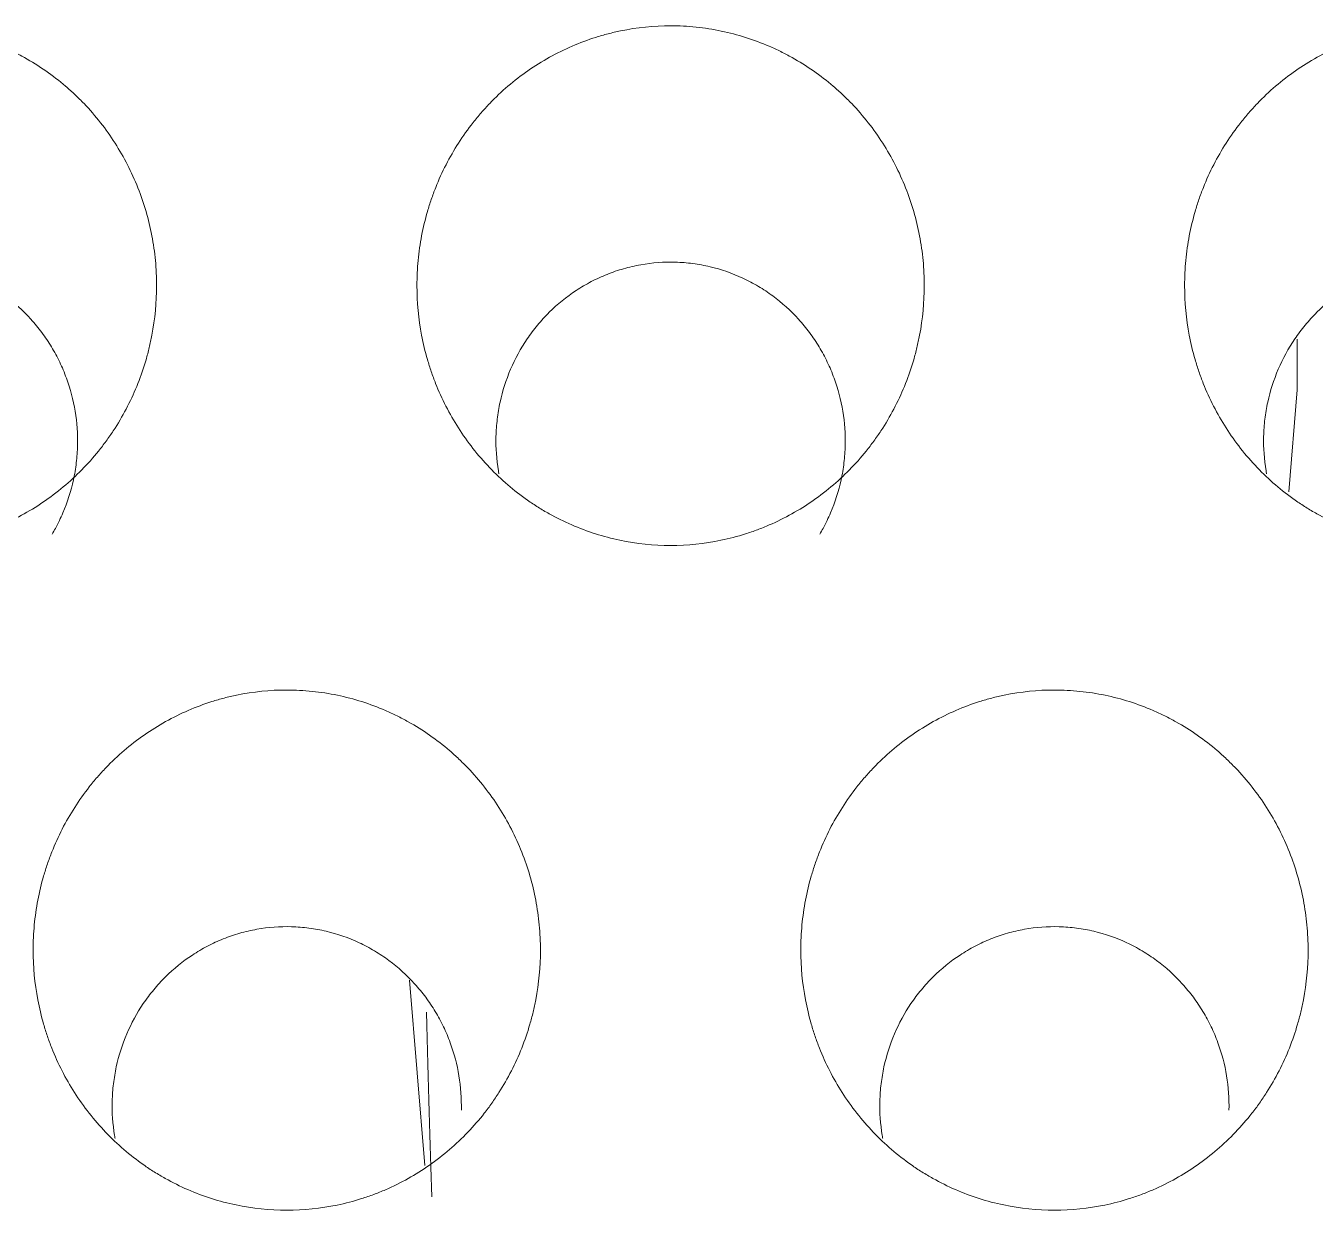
# Model space of a CAD drawing. Header units: millimetres. Extents: x 70151 to 230897, y 35202 to 113211.
# Drawn here: x 178589.65 to 178594.67, y 69187.48 to 69192.09 of the extents above; entities that cross this region are included whole.
import ezdxf

# ---------------------------------------------------------------- set-up
doc = ezdxf.new("R2010")
doc.units = ezdxf.units.MM
doc.header["$LTSCALE"] = 50
doc.layers.add('2-con', color=2, linetype='Continuous')
doc.layers.add('mark-B', color=2, linetype='Continuous', lineweight=20)

# ---------------------------------------------------------------- blocks, each defined once
blk = doc.blocks.new('무풍1WAY 대형')
at = {"layer": 'mark-B'}
for p, q in [((63.7076, -428.207), (63.7669, -428.9289)), ((60.3446, -430.83), (60.312, -431.2268)), ((60.312, -431.2268), (60.312, -431.4234))]:
    blk.add_line(p, q, dxfattribs=at)
blk.add_ellipse((63.6265, -434.3456), major_axis=(0, -6.9709), ratio=0.017455, start_param=2.489606, end_param=2.686301, dxfattribs=at)
for points, knots in [([(61.2572, -428.0332), (61.1907, -428.0332), (61.1254, -428.04), (61.0291, -428.06), (60.9973, -428.0683), (60.95, -428.0833), (60.9343, -428.0888), (60.9033, -428.1003), (60.888, -428.1065), (60.8127, -428.1392), (60.7556, -428.1711), (60.6748, -428.2275), (60.6485, -428.2479), (60.5987, -428.2907), (60.5513, -428.3357), (60.5086, -428.3849), (60.4783, -428.4234), (60.4686, -428.4365), (60.4496, -428.4633), (60.4404, -428.477), (60.3961, -428.5462), (60.3666, -428.6042), (60.3307, -428.6947), (60.3201, -428.7255), (60.3065, -428.7726), (60.3023, -428.7885), (60.2946, -428.8204), (60.2912, -428.8363), (60.276, -428.9163), (60.27, -428.9808), (60.27, -429.062), (60.2703, -429.0783), (60.2719, -429.1109), (60.273, -429.1273), (60.2777, -429.1762), (60.2823, -429.2084), (60.3005, -429.304), (60.3185, -429.3662), (60.3546, -429.4573), (60.3682, -429.4873), (60.3979, -429.5455), (60.4141, -429.5737), (60.4666, -429.6558), (60.5067, -429.707), (60.5637, -429.7666), (60.5754, -429.7782), (60.5992, -429.8008), (60.6357, -429.8337), (60.7001, -429.8837), (60.7555, -429.9184), (60.7984, -429.9425), (60.813, -429.9502), (60.8427, -429.9648), (60.8577, -429.9718), (60.9334, -430.0046), (60.9958, -430.0244), (61.0921, -430.0445), (61.1247, -430.0496), (61.1908, -430.0565), (61.2238, -430.0582), (61.3223, -430.0583), (61.3875, -430.0516), (61.4685, -430.0349), (61.4847, -430.0311), (61.5168, -430.0227), (61.5643, -430.009), (61.641, -429.9804), (61.6998, -429.9514), (61.7573, -429.9194), (61.7855, -429.9017), (61.8664, -429.8453), (61.9159, -429.8028), (61.9725, -429.7438), (61.9835, -429.7317), (62.0051, -429.7069), (62.0156, -429.6942), (62.0461, -429.6554), (62.065, -429.6287), (62.1176, -429.5465), (62.1473, -429.4886), (62.1775, -429.4125), (62.1832, -429.397), (62.1938, -429.366), (62.2086, -429.3194), (62.2275, -429.2405), (62.2366, -429.1763), (62.2412, -429.1277), (62.2424, -429.1115), (62.244, -429.0788), (62.2443, -429.0624), (62.2444, -428.9806), (62.2382, -428.9161), (62.2201, -428.8206), (62.2126, -428.789), (62.1989, -428.7419), (62.194, -428.7262), (62.1834, -428.6952), (62.1777, -428.6798), (62.1477, -428.604), (62.1182, -428.5463), (62.0657, -428.4639), (62.0468, -428.4372), (62.0061, -428.3853), (61.9846, -428.3605), (61.917, -428.2898), (61.8676, -428.2473), (61.8004, -428.2002), (61.7867, -428.1911), (61.7586, -428.1735), (61.7444, -428.165), (61.7013, -428.1409), (61.672, -428.1264), (61.582, -428.0873), (61.5195, -428.0672), (61.3894, -428.04), (61.3236, -428.0332), (61.2572, -428.0332)], [0, 0, 0, 0, 0.03125, 0.03125, 0.046875, 0.046875, 0.054688, 0.054688, 0.0625, 0.0625, 0.09375, 0.09375, 0.109375, 0.109375, 0.125, 0.140625, 0.140625, 0.148437, 0.148437, 0.15625, 0.15625, 0.1875, 0.1875, 0.203125, 0.203125, 0.210937, 0.210937, 0.21875, 0.21875, 0.25, 0.25, 0.257812, 0.257812, 0.265625, 0.265625, 0.28125, 0.28125, 0.3125, 0.3125, 0.328125, 0.328125, 0.34375, 0.34375, 0.375, 0.375, 0.382812, 0.382812, 0.390625, 0.40625, 0.421875, 0.421875, 0.429687, 0.429687, 0.4375, 0.4375, 0.46875, 0.46875, 0.484375, 0.484375, 0.5, 0.5, 0.53125, 0.53125, 0.539063, 0.539063, 0.546875, 0.5625, 0.578125, 0.578125, 0.59375, 0.59375, 0.625, 0.625, 0.632813, 0.632813, 0.640625, 0.640625, 0.65625, 0.65625, 0.6875, 0.6875, 0.695313, 0.695313, 0.703125, 0.71875, 0.734375, 0.734375, 0.742188, 0.742188, 0.75, 0.75, 0.78125, 0.78125, 0.796875, 0.796875, 0.804688, 0.804688, 0.8125, 0.8125, 0.84375, 0.84375, 0.859375, 0.859375, 0.875, 0.875, 0.90625, 0.90625, 0.914063, 0.914063, 0.921875, 0.921875, 0.9375, 0.9375, 0.96875, 0.96875, 1, 1, 1, 1]), ([(64.2447, -428.0332), (64.1782, -428.0332), (64.1129, -428.04), (64.0166, -428.06), (63.9848, -428.0683), (63.9376, -428.0833), (63.9218, -428.0888), (63.8909, -428.1003), (63.8756, -428.1065), (63.8002, -428.1392), (63.7431, -428.1711), (63.6623, -428.2275), (63.6361, -428.2479), (63.5862, -428.2907), (63.5388, -428.3357), (63.4961, -428.3849), (63.4659, -428.4234), (63.4561, -428.4365), (63.4371, -428.4633), (63.4279, -428.477), (63.3837, -428.5462), (63.3541, -428.6042), (63.3183, -428.6947), (63.3077, -428.7255), (63.294, -428.7726), (63.2898, -428.7885), (63.2822, -428.8204), (63.2788, -428.8363), (63.2636, -428.9163), (63.2575, -428.9808), (63.2575, -429.062), (63.2579, -429.0783), (63.2594, -429.1109), (63.2606, -429.1273), (63.2652, -429.1762), (63.2698, -429.2084), (63.288, -429.304), (63.306, -429.3662), (63.3421, -429.4573), (63.3557, -429.4873), (63.3855, -429.5455), (63.4017, -429.5737), (63.4541, -429.6558), (63.4943, -429.707), (63.5512, -429.7666), (63.5629, -429.7782), (63.5868, -429.8008), (63.6232, -429.8337), (63.6877, -429.8837), (63.743, -429.9184), (63.786, -429.9425), (63.8006, -429.9502), (63.8302, -429.9648), (63.8453, -429.9718), (63.9209, -430.0046), (63.9833, -430.0244), (64.0797, -430.0445), (64.1122, -430.0496), (64.1784, -430.0565), (64.2113, -430.0582), (64.3098, -430.0583), (64.3751, -430.0516), (64.4561, -430.0349), (64.4723, -430.0311), (64.5043, -430.0227), (64.5518, -430.009), (64.6286, -429.9804), (64.6874, -429.9514), (64.7448, -429.9194), (64.773, -429.9017), (64.8539, -429.8453), (64.9035, -429.8028), (64.96, -429.7438), (64.9711, -429.7317), (64.9926, -429.7069), (65.0031, -429.6942), (65.0336, -429.6554), (65.0525, -429.6287), (65.1052, -429.5465), (65.1348, -429.4886), (65.1651, -429.4125), (65.1708, -429.397), (65.1814, -429.366), (65.1961, -429.3194), (65.215, -429.2405), (65.2242, -429.1763), (65.2288, -429.1277), (65.2299, -429.1115), (65.2315, -429.0788), (65.2319, -429.0624), (65.2319, -428.9806), (65.2258, -428.9161), (65.2077, -428.8206), (65.2001, -428.789), (65.1865, -428.7419), (65.1815, -428.7262), (65.1709, -428.6952), (65.1653, -428.6798), (65.1352, -428.604), (65.1057, -428.5463), (65.0532, -428.4639), (65.0343, -428.4372), (64.9936, -428.3853), (64.9722, -428.3605), (64.9045, -428.2898), (64.8552, -428.2473), (64.7879, -428.2002), (64.7742, -428.1911), (64.7462, -428.1735), (64.732, -428.165), (64.6889, -428.1409), (64.6595, -428.1264), (64.5696, -428.0873), (64.5071, -428.0672), (64.377, -428.04), (64.3112, -428.0332), (64.2447, -428.0332)], [0, 0, 0, 0, 0.03125, 0.03125, 0.046875, 0.046875, 0.054687, 0.054687, 0.0625, 0.0625, 0.09375, 0.09375, 0.109375, 0.109375, 0.125, 0.140625, 0.140625, 0.148437, 0.148437, 0.15625, 0.15625, 0.1875, 0.1875, 0.203125, 0.203125, 0.210937, 0.210937, 0.21875, 0.21875, 0.25, 0.25, 0.257812, 0.257812, 0.265625, 0.265625, 0.28125, 0.28125, 0.3125, 0.3125, 0.328125, 0.328125, 0.34375, 0.34375, 0.375, 0.375, 0.382812, 0.382812, 0.390625, 0.40625, 0.421875, 0.421875, 0.429687, 0.429687, 0.4375, 0.4375, 0.46875, 0.46875, 0.484375, 0.484375, 0.5, 0.5, 0.53125, 0.53125, 0.539062, 0.539062, 0.546875, 0.5625, 0.578125, 0.578125, 0.59375, 0.59375, 0.625, 0.625, 0.632812, 0.632812, 0.640625, 0.640625, 0.65625, 0.65625, 0.6875, 0.6875, 0.695312, 0.695312, 0.703125, 0.71875, 0.734375, 0.734375, 0.742187, 0.742187, 0.75, 0.75, 0.78125, 0.78125, 0.796875, 0.796875, 0.804687, 0.804687, 0.8125, 0.8125, 0.84375, 0.84375, 0.859375, 0.859375, 0.875, 0.875, 0.90625, 0.90625, 0.914062, 0.914062, 0.921875, 0.921875, 0.9375, 0.9375, 0.96875, 0.96875, 1, 1, 1, 1]), ([(60.5778, -428.423), (60.5767, -428.4682), (60.5831, -428.557), (60.6056, -428.6431), (60.6249, -428.696), (60.6291, -428.7066), (60.6379, -428.7273), (60.6517, -428.7581), (60.6783, -428.8073), (60.7032, -428.8445), (60.7232, -428.8715), (60.7302, -428.8804), (60.7445, -428.8978), (60.7519, -428.9064), (60.79, -428.9484), (60.8233, -428.9786), (60.8775, -429.0186), (60.8962, -429.0311), (60.9351, -429.0544), (60.9554, -429.0651), (61.017, -429.0938), (61.0595, -429.1086), (61.1145, -429.1217), (61.1256, -429.1241), (61.148, -429.1282), (61.1593, -429.13), (61.1933, -429.1344), (61.2159, -429.1362), (61.2836, -429.1381), (61.3287, -429.1348), (61.3849, -429.1248), (61.3961, -429.1225), (61.4182, -429.1174), (61.4512, -429.1088), (61.5045, -429.0906), (61.5456, -429.0717), (61.5757, -429.0559), (61.5857, -429.0504), (61.6053, -429.0388), (61.615, -429.0328), (61.6622, -429.0017), (61.697, -428.9734), (61.7371, -428.9337), (61.745, -428.9256), (61.7603, -428.9088), (61.7677, -428.9002), (61.7894, -428.8741), (61.8029, -428.8562), (61.8405, -428.8005), (61.862, -428.7611), (61.8975, -428.6778), (61.911, -428.6351), (61.9252, -428.5697), (61.9289, -428.5477), (61.9343, -428.5031), (61.9359, -428.4805), (61.9376, -428.4131), (61.9346, -428.3686), (61.9266, -428.3203), (61.9259, -428.3161), (61.9251, -428.3118)], [0, 0, 0, 0, 0.058493, 0.116986, 0.116986, 0.13161, 0.13161, 0.146233, 0.17548, 0.204726, 0.204726, 0.21935, 0.21935, 0.233973, 0.233973, 0.292466, 0.292466, 0.321713, 0.321713, 0.350959, 0.350959, 0.409453, 0.409453, 0.424076, 0.424076, 0.438699, 0.438699, 0.467946, 0.467946, 0.526439, 0.526439, 0.541062, 0.541062, 0.555686, 0.584932, 0.614179, 0.614179, 0.628802, 0.628802, 0.643426, 0.643426, 0.701919, 0.701919, 0.716542, 0.716542, 0.731165, 0.731165, 0.760412, 0.760412, 0.818905, 0.818905, 0.877399, 0.877399, 0.906645, 0.906645, 0.935892, 0.935892, 0.994385, 0.994385, 1, 1, 1, 1]), ([(63.5653, -428.423), (63.5643, -428.4682), (63.5706, -428.557), (63.5931, -428.6431), (63.6125, -428.696), (63.6166, -428.7066), (63.6254, -428.7273), (63.6393, -428.7581), (63.6658, -428.8073), (63.6907, -428.8445), (63.7108, -428.8715), (63.7177, -428.8804), (63.732, -428.8978), (63.7395, -428.9064), (63.7776, -428.9484), (63.8109, -428.9786), (63.865, -429.0186), (63.8838, -429.0311), (63.9227, -429.0544), (63.9429, -429.0651), (64.0045, -429.0938), (64.047, -429.1086), (64.1021, -429.1217), (64.1132, -429.1241), (64.1355, -429.1282), (64.1469, -429.13), (64.1808, -429.1344), (64.2034, -429.1362), (64.2711, -429.1381), (64.3162, -429.1348), (64.3724, -429.1248), (64.3836, -429.1225), (64.4058, -429.1174), (64.4387, -429.1088), (64.492, -429.0906), (64.5331, -429.0717), (64.5633, -429.0559), (64.5733, -429.0504), (64.5929, -429.0388), (64.6025, -429.0328), (64.6497, -429.0017), (64.6846, -428.9734), (64.7247, -428.9337), (64.7325, -428.9256), (64.7478, -428.9088), (64.7553, -428.9002), (64.7769, -428.8741), (64.7904, -428.8562), (64.8281, -428.8005), (64.8495, -428.7611), (64.8851, -428.6778), (64.8986, -428.6351), (64.9128, -428.5697), (64.9165, -428.5477), (64.9219, -428.5031), (64.9235, -428.4805), (64.9252, -428.4131), (64.9221, -428.3686), (64.9142, -428.3203), (64.9135, -428.3161), (64.9127, -428.3118)], [0, 0, 0, 0, 0.058493, 0.116986, 0.116986, 0.13161, 0.13161, 0.146233, 0.17548, 0.204726, 0.204726, 0.21935, 0.21935, 0.233973, 0.233973, 0.292466, 0.292466, 0.321713, 0.321713, 0.350959, 0.350959, 0.409453, 0.409453, 0.424076, 0.424076, 0.438699, 0.438699, 0.467946, 0.467946, 0.526439, 0.526439, 0.541062, 0.541062, 0.555686, 0.584932, 0.614179, 0.614179, 0.628802, 0.628802, 0.643426, 0.643426, 0.701919, 0.701919, 0.716542, 0.716542, 0.731165, 0.731165, 0.760412, 0.760412, 0.818905, 0.818905, 0.877399, 0.877399, 0.906645, 0.906645, 0.935892, 0.935892, 0.994385, 0.994385, 1, 1, 1, 1]), ([(59.7634, -430.621), (59.6969, -430.621), (59.6316, -430.6278), (59.5354, -430.6478), (59.5036, -430.6561), (59.4563, -430.671), (59.4406, -430.6764), (59.4097, -430.688), (59.3944, -430.6942), (59.319, -430.7268), (59.262, -430.7587), (59.1812, -430.815), (59.1549, -430.8354), (59.1051, -430.8781), (59.0576, -430.923), (59.0149, -430.9722), (58.9847, -431.0107), (58.9749, -431.0238), (58.9559, -431.0505), (58.9467, -431.0641), (58.9024, -431.1333), (58.8729, -431.1912), (58.837, -431.2817), (58.8264, -431.3125), (58.8128, -431.3595), (58.8085, -431.3754), (58.8009, -431.4073), (58.7975, -431.4232), (58.7823, -431.5031), (58.7762, -431.5675), (58.7762, -431.6487), (58.7766, -431.6649), (58.7781, -431.6975), (58.7793, -431.7139), (58.7839, -431.7628), (58.7885, -431.795), (58.8068, -431.8905), (58.8248, -431.9527), (58.8609, -432.0436), (58.8745, -432.0737), (58.9043, -432.1318), (58.9205, -432.16), (58.9729, -432.2419), (59.0131, -432.2932), (59.07, -432.3527), (59.0817, -432.3643), (59.1056, -432.3868), (59.1421, -432.4197), (59.2065, -432.4696), (59.2618, -432.5043), (59.3048, -432.5283), (59.3194, -432.536), (59.349, -432.5506), (59.3641, -432.5576), (59.4397, -432.5903), (59.5021, -432.6101), (59.5984, -432.6302), (59.631, -432.6353), (59.6971, -432.6421), (59.73, -432.6438), (59.8285, -432.6439), (59.8937, -432.6373), (59.9747, -432.6206), (59.9909, -432.6168), (60.0229, -432.6084), (60.0704, -432.5947), (60.1471, -432.5661), (60.2059, -432.5372), (60.2634, -432.5052), (60.2916, -432.4876), (60.3725, -432.4312), (60.422, -432.3888), (60.4786, -432.3299), (60.4896, -432.3178), (60.5112, -432.293), (60.5217, -432.2803), (60.5522, -432.2416), (60.5711, -432.2149), (60.6238, -432.1328), (60.6534, -432.075), (60.6837, -431.9989), (60.6894, -431.9835), (60.7, -431.9525), (60.7148, -431.9059), (60.7337, -431.8271), (60.7428, -431.7629), (60.7474, -431.7144), (60.7486, -431.6982), (60.7501, -431.6655), (60.7505, -431.6491), (60.7505, -431.5674), (60.7444, -431.5029), (60.7263, -431.4075), (60.7187, -431.3759), (60.7051, -431.3288), (60.7002, -431.3132), (60.6895, -431.2821), (60.6839, -431.2668), (60.6538, -431.1911), (60.6243, -431.1334), (60.5718, -431.0511), (60.5529, -431.0245), (60.5122, -430.9726), (60.4907, -430.9479), (60.4231, -430.8772), (60.3737, -430.8347), (60.3065, -430.7877), (60.2928, -430.7786), (60.2647, -430.761), (60.2505, -430.7526), (60.2074, -430.7285), (60.1781, -430.714), (60.0881, -430.675), (60.0256, -430.655), (59.8956, -430.6278), (59.8298, -430.621), (59.7634, -430.621)], [0, 0, 0, 0, 0.03125, 0.03125, 0.046875, 0.046875, 0.054687, 0.054687, 0.0625, 0.0625, 0.09375, 0.09375, 0.109375, 0.109375, 0.125, 0.140625, 0.140625, 0.148437, 0.148437, 0.15625, 0.15625, 0.1875, 0.1875, 0.203125, 0.203125, 0.210937, 0.210937, 0.21875, 0.21875, 0.25, 0.25, 0.257812, 0.257812, 0.265625, 0.265625, 0.28125, 0.28125, 0.3125, 0.3125, 0.328125, 0.328125, 0.34375, 0.34375, 0.375, 0.375, 0.382812, 0.382812, 0.390625, 0.40625, 0.421875, 0.421875, 0.429687, 0.429687, 0.4375, 0.4375, 0.46875, 0.46875, 0.484375, 0.484375, 0.5, 0.5, 0.53125, 0.53125, 0.539062, 0.539062, 0.546875, 0.5625, 0.578125, 0.578125, 0.59375, 0.59375, 0.625, 0.625, 0.632812, 0.632812, 0.640625, 0.640625, 0.65625, 0.65625, 0.6875, 0.6875, 0.695312, 0.695312, 0.703125, 0.71875, 0.734375, 0.734375, 0.742187, 0.742187, 0.75, 0.75, 0.78125, 0.78125, 0.796875, 0.796875, 0.804687, 0.804687, 0.8125, 0.8125, 0.84375, 0.84375, 0.859375, 0.859375, 0.875, 0.875, 0.90625, 0.90625, 0.914062, 0.914062, 0.921875, 0.921875, 0.9375, 0.9375, 0.96875, 0.96875, 1, 1, 1, 1]), ([(62.7509, -430.621), (62.6845, -430.621), (62.6192, -430.6278), (62.5229, -430.6478), (62.4911, -430.6561), (62.4439, -430.671), (62.4282, -430.6764), (62.3972, -430.688), (62.3819, -430.6942), (62.3066, -430.7268), (62.2495, -430.7587), (62.1687, -430.815), (62.1425, -430.8354), (62.0926, -430.8781), (62.0452, -430.923), (62.0025, -430.9722), (61.9722, -431.0107), (61.9625, -431.0238), (61.9435, -431.0505), (61.9343, -431.0641), (61.89, -431.1333), (61.8605, -431.1912), (61.8245, -431.2817), (61.814, -431.3125), (61.8003, -431.3595), (61.7961, -431.3754), (61.7885, -431.4073), (61.785, -431.4232), (61.7698, -431.5031), (61.7638, -431.5675), (61.7638, -431.6487), (61.7642, -431.6649), (61.7657, -431.6975), (61.7668, -431.7139), (61.7715, -431.7628), (61.7761, -431.795), (61.7943, -431.8905), (61.8123, -431.9527), (61.8484, -432.0436), (61.862, -432.0737), (61.8918, -432.1318), (61.908, -432.16), (61.9605, -432.2419), (62.0006, -432.2932), (62.0576, -432.3527), (62.0693, -432.3643), (62.0931, -432.3868), (62.1296, -432.4197), (62.194, -432.4696), (62.2494, -432.5043), (62.2924, -432.5283), (62.3069, -432.536), (62.3366, -432.5506), (62.3516, -432.5576), (62.4273, -432.5903), (62.4896, -432.6101), (62.5859, -432.6302), (62.6185, -432.6353), (62.6846, -432.6421), (62.7176, -432.6438), (62.816, -432.6439), (62.8813, -432.6373), (62.9622, -432.6206), (62.9784, -432.6168), (63.0104, -432.6084), (63.058, -432.5947), (63.1347, -432.5661), (63.1934, -432.5372), (63.2509, -432.5052), (63.2791, -432.4876), (63.36, -432.4312), (63.4096, -432.3888), (63.4661, -432.3299), (63.4772, -432.3178), (63.4987, -432.293), (63.5092, -432.2803), (63.5397, -432.2416), (63.5587, -432.2149), (63.6113, -432.1328), (63.641, -432.075), (63.6712, -431.9989), (63.6769, -431.9835), (63.6875, -431.9525), (63.7023, -431.9059), (63.7212, -431.8271), (63.7304, -431.7629), (63.735, -431.7144), (63.7361, -431.6982), (63.7377, -431.6655), (63.7381, -431.6491), (63.7381, -431.5674), (63.732, -431.5029), (63.7138, -431.4075), (63.7063, -431.3759), (63.6926, -431.3288), (63.6877, -431.3132), (63.6771, -431.2821), (63.6714, -431.2668), (63.6414, -431.1911), (63.6119, -431.1334), (63.5593, -431.0511), (63.5404, -431.0245), (63.4997, -430.9726), (63.4782, -430.9479), (63.4106, -430.8772), (63.3613, -430.8347), (63.294, -430.7877), (63.2803, -430.7786), (63.2523, -430.761), (63.2381, -430.7526), (63.195, -430.7285), (63.1656, -430.714), (63.0757, -430.675), (63.0132, -430.655), (62.8832, -430.6278), (62.8174, -430.621), (62.7509, -430.621)], [0, 0, 0, 0, 0.03125, 0.03125, 0.046875, 0.046875, 0.054688, 0.054688, 0.0625, 0.0625, 0.09375, 0.09375, 0.109375, 0.109375, 0.125, 0.140625, 0.140625, 0.148438, 0.148438, 0.15625, 0.15625, 0.1875, 0.1875, 0.203125, 0.203125, 0.210938, 0.210938, 0.21875, 0.21875, 0.25, 0.25, 0.257813, 0.257813, 0.265625, 0.265625, 0.28125, 0.28125, 0.3125, 0.3125, 0.328125, 0.328125, 0.34375, 0.34375, 0.375, 0.375, 0.382813, 0.382813, 0.390625, 0.40625, 0.421875, 0.421875, 0.429688, 0.429688, 0.4375, 0.4375, 0.46875, 0.46875, 0.484375, 0.484375, 0.5, 0.5, 0.53125, 0.53125, 0.539063, 0.539063, 0.546875, 0.5625, 0.578125, 0.578125, 0.59375, 0.59375, 0.625, 0.625, 0.632813, 0.632813, 0.640625, 0.640625, 0.65625, 0.65625, 0.6875, 0.6875, 0.695313, 0.695313, 0.703125, 0.71875, 0.734375, 0.734375, 0.742188, 0.742188, 0.75, 0.75, 0.78125, 0.78125, 0.796875, 0.796875, 0.804688, 0.804688, 0.8125, 0.8125, 0.84375, 0.84375, 0.859375, 0.859375, 0.875, 0.875, 0.90625, 0.90625, 0.914063, 0.914063, 0.921875, 0.921875, 0.9375, 0.9375, 0.96875, 0.96875, 1, 1, 1, 1]), ([(65.7385, -430.621), (65.672, -430.621), (65.6067, -430.6278), (65.5105, -430.6478), (65.4787, -430.6561), (65.4314, -430.671), (65.4157, -430.6764), (65.3848, -430.688), (65.3695, -430.6942), (65.2941, -430.7268), (65.2371, -430.7587), (65.1563, -430.815), (65.13, -430.8354), (65.0802, -430.8781), (65.0327, -430.923), (64.99, -430.9722), (64.9598, -431.0107), (64.95, -431.0238), (64.931, -431.0505), (64.9218, -431.0641), (64.8775, -431.1333), (64.848, -431.1912), (64.8121, -431.2817), (64.8015, -431.3125), (64.7878, -431.3595), (64.7836, -431.3754), (64.776, -431.4073), (64.7726, -431.4232), (64.7574, -431.5031), (64.7513, -431.5675), (64.7513, -431.6487), (64.7517, -431.6649), (64.7532, -431.6975), (64.7544, -431.7139), (64.759, -431.7628), (64.7636, -431.795), (64.7818, -431.8905), (64.7999, -431.9527), (64.836, -432.0436), (64.8496, -432.0737), (64.8794, -432.1318), (64.8956, -432.16), (64.948, -432.2419), (64.9882, -432.2932), (65.0451, -432.3527), (65.0568, -432.3643), (65.0807, -432.3868), (65.1172, -432.4197), (65.1816, -432.4696), (65.2369, -432.5043), (65.2799, -432.5283), (65.2945, -432.536), (65.3241, -432.5506), (65.3392, -432.5576), (65.4148, -432.5903), (65.4772, -432.6101), (65.5735, -432.6302), (65.6061, -432.6353), (65.6722, -432.6421), (65.7051, -432.6438), (65.8036, -432.6439), (65.8688, -432.6373), (65.9498, -432.6206), (65.966, -432.6168), (65.998, -432.6084), (66.0455, -432.5947), (66.1222, -432.5661), (66.181, -432.5372), (66.2385, -432.5052), (66.2667, -432.4876), (66.3476, -432.4312), (66.3971, -432.3888), (66.4537, -432.3299), (66.4647, -432.3178), (66.4863, -432.293), (66.4968, -432.2803), (66.5273, -432.2416), (66.5462, -432.2149), (66.5989, -432.1328), (66.6285, -432.075), (66.6588, -431.9989), (66.6645, -431.9835), (66.6751, -431.9525), (66.6899, -431.9059), (66.7088, -431.8271), (66.7179, -431.7629), (66.7225, -431.7144), (66.7237, -431.6982), (66.7252, -431.6655), (66.7256, -431.6491), (66.7256, -431.5674), (66.7195, -431.5029), (66.7014, -431.4075), (66.6938, -431.3759), (66.6802, -431.3288), (66.6752, -431.3132), (66.6646, -431.2821), (66.659, -431.2668), (66.6289, -431.1911), (66.5994, -431.1334), (66.5469, -431.0511), (66.528, -431.0245), (66.4873, -430.9726), (66.4658, -430.9479), (66.3982, -430.8772), (66.3488, -430.8347), (66.2816, -430.7877), (66.2678, -430.7786), (66.2398, -430.761), (66.2256, -430.7526), (66.1825, -430.7285), (66.1532, -430.714), (66.0632, -430.675), (66.0007, -430.655), (65.8707, -430.6278), (65.8049, -430.621), (65.7385, -430.621)], [0, 0, 0, 0, 0.03125, 0.03125, 0.046875, 0.046875, 0.054687, 0.054687, 0.0625, 0.0625, 0.09375, 0.09375, 0.109375, 0.109375, 0.125, 0.140625, 0.140625, 0.148437, 0.148437, 0.15625, 0.15625, 0.1875, 0.1875, 0.203125, 0.203125, 0.210937, 0.210937, 0.21875, 0.21875, 0.25, 0.25, 0.257812, 0.257812, 0.265625, 0.265625, 0.28125, 0.28125, 0.3125, 0.3125, 0.328125, 0.328125, 0.34375, 0.34375, 0.375, 0.375, 0.382812, 0.382812, 0.390625, 0.40625, 0.421875, 0.421875, 0.429687, 0.429687, 0.4375, 0.4375, 0.46875, 0.46875, 0.484375, 0.484375, 0.5, 0.5, 0.53125, 0.53125, 0.539062, 0.539062, 0.546875, 0.5625, 0.578125, 0.578125, 0.59375, 0.59375, 0.625, 0.625, 0.632812, 0.632812, 0.640625, 0.640625, 0.65625, 0.65625, 0.6875, 0.6875, 0.695312, 0.695312, 0.703125, 0.71875, 0.734375, 0.734375, 0.742187, 0.742187, 0.75, 0.75, 0.78125, 0.78125, 0.796875, 0.796875, 0.804687, 0.804687, 0.8125, 0.8125, 0.84375, 0.84375, 0.859375, 0.859375, 0.875, 0.875, 0.90625, 0.90625, 0.914062, 0.914062, 0.921875, 0.921875, 0.9375, 0.9375, 0.96875, 0.96875, 1, 1, 1, 1]), ([(62.1703, -430.6651), (62.1659, -430.6725), (62.1616, -430.68), (62.1467, -430.7075), (62.1369, -430.7278), (62.1105, -430.7896), (62.097, -430.8321), (62.0826, -430.898), (62.0789, -430.9204), (62.0735, -430.9651), (62.0719, -430.9876), (62.0714, -431.0102)], [0, 0, 0, 0, 0.071147, 0.071147, 0.256917, 0.256917, 0.628459, 0.628459, 0.814229, 0.814229, 1, 1, 1, 1]), ([(65.1579, -430.6651), (65.1535, -430.6725), (65.1492, -430.68), (65.1342, -430.7075), (65.1244, -430.7278), (65.0981, -430.7896), (65.0845, -430.8321), (65.0702, -430.898), (65.0664, -430.9204), (65.0611, -430.9651), (65.0595, -430.9876), (65.0589, -431.0102)], [0, 0, 0, 0, 0.071147, 0.071147, 0.256917, 0.256917, 0.628459, 0.628459, 0.814229, 0.814229, 1, 1, 1, 1]), ([(59.0838, -431.0102), (59.0828, -431.0554), (59.0891, -431.1442), (59.1116, -431.2303), (59.131, -431.2831), (59.1352, -431.2937), (59.1439, -431.3144), (59.1578, -431.3452), (59.1844, -431.3943), (59.2093, -431.4315), (59.2294, -431.4585), (59.2363, -431.4674), (59.2506, -431.4848), (59.2581, -431.4934), (59.2962, -431.5354), (59.3295, -431.5655), (59.3836, -431.6055), (59.4024, -431.618), (59.4413, -431.6412), (59.4616, -431.6519), (59.5232, -431.6806), (59.5657, -431.6954), (59.6207, -431.7085), (59.6318, -431.7108), (59.6542, -431.7149), (59.6655, -431.7167), (59.6994, -431.7212), (59.722, -431.723), (59.7898, -431.7249), (59.8348, -431.7216), (59.8911, -431.7116), (59.9023, -431.7093), (59.9244, -431.7042), (59.9573, -431.6956), (60.0107, -431.6774), (60.0517, -431.6585), (60.0819, -431.6428), (60.0919, -431.6372), (60.1115, -431.6257), (60.1212, -431.6197), (60.1684, -431.5887), (60.2033, -431.5604), (60.2434, -431.5207), (60.2512, -431.5126), (60.2665, -431.4959), (60.274, -431.4873), (60.2956, -431.4612), (60.3091, -431.4432), (60.3468, -431.3876), (60.3683, -431.3483), (60.4039, -431.2651), (60.4174, -431.2224), (60.4316, -431.157), (60.4353, -431.1349), (60.4407, -431.0904), (60.4423, -431.0678), (60.444, -431.0004), (60.441, -430.956), (60.433, -430.9078), (60.4323, -430.9036), (60.4316, -430.8995)], [0, 0, 0, 0, 0.0585, 0.117, 0.117, 0.131625, 0.131625, 0.14625, 0.1755, 0.20475, 0.20475, 0.219375, 0.219375, 0.234, 0.234, 0.2925, 0.2925, 0.32175, 0.32175, 0.351, 0.351, 0.409501, 0.409501, 0.424126, 0.424126, 0.438751, 0.438751, 0.468001, 0.468001, 0.526501, 0.526501, 0.541126, 0.541126, 0.555751, 0.585001, 0.614251, 0.614251, 0.628876, 0.628876, 0.643501, 0.643501, 0.702001, 0.702001, 0.716626, 0.716626, 0.731251, 0.731251, 0.760501, 0.760501, 0.819001, 0.819001, 0.877501, 0.877501, 0.906751, 0.906751, 0.936001, 0.936001, 0.994501, 0.994501, 1, 1, 1, 1]), ([(62.0714, -431.0102), (62.0703, -431.0554), (62.0767, -431.1442), (62.0992, -431.2303), (62.1186, -431.2831), (62.1227, -431.2937), (62.1315, -431.3144), (62.1454, -431.3452), (62.1719, -431.3943), (62.1968, -431.4315), (62.2169, -431.4585), (62.2238, -431.4674), (62.2382, -431.4848), (62.2456, -431.4934), (62.2837, -431.5354), (62.317, -431.5655), (62.3712, -431.6055), (62.3899, -431.618), (62.4289, -431.6412), (62.4491, -431.6519), (62.5107, -431.6806), (62.5532, -431.6954), (62.6083, -431.7085), (62.6194, -431.7108), (62.6417, -431.7149), (62.6531, -431.7167), (62.687, -431.7212), (62.7096, -431.723), (62.7773, -431.7249), (62.8224, -431.7216), (62.8786, -431.7116), (62.8898, -431.7093), (62.912, -431.7042), (62.9449, -431.6956), (62.9982, -431.6774), (63.0393, -431.6585), (63.0695, -431.6428), (63.0795, -431.6372), (63.0991, -431.6257), (63.1087, -431.6197), (63.1559, -431.5887), (63.1908, -431.5604), (63.2309, -431.5207), (63.2388, -431.5126), (63.2541, -431.4959), (63.2615, -431.4873), (63.2832, -431.4612), (63.2967, -431.4432), (63.3344, -431.3876), (63.3559, -431.3483), (63.3914, -431.2651), (63.405, -431.2224), (63.4192, -431.157), (63.4229, -431.1349), (63.4282, -431.0904), (63.4299, -431.0678), (63.4316, -431.0004), (63.4285, -430.956), (63.4206, -430.9078), (63.4199, -430.9036), (63.4191, -430.8995)], [0, 0, 0, 0, 0.0585, 0.117, 0.117, 0.131625, 0.131625, 0.14625, 0.1755, 0.20475, 0.20475, 0.219375, 0.219375, 0.234, 0.234, 0.2925, 0.2925, 0.32175, 0.32175, 0.351, 0.351, 0.409501, 0.409501, 0.424126, 0.424126, 0.438751, 0.438751, 0.468001, 0.468001, 0.526501, 0.526501, 0.541126, 0.541126, 0.555751, 0.585001, 0.614251, 0.614251, 0.628876, 0.628876, 0.643501, 0.643501, 0.702001, 0.702001, 0.716626, 0.716626, 0.731251, 0.731251, 0.760501, 0.760501, 0.819001, 0.819001, 0.877501, 0.877501, 0.906751, 0.906751, 0.936001, 0.936001, 0.994501, 0.994501, 1, 1, 1, 1]), ([(65.0589, -431.0102), (65.0579, -431.0554), (65.0642, -431.1442), (65.0867, -431.2303), (65.1061, -431.2831), (65.1103, -431.2937), (65.119, -431.3144), (65.1329, -431.3452), (65.1595, -431.3943), (65.1844, -431.4315), (65.2045, -431.4585), (65.2114, -431.4674), (65.2257, -431.4848), (65.2332, -431.4934), (65.2713, -431.5354), (65.3046, -431.5655), (65.3587, -431.6055), (65.3775, -431.618), (65.4164, -431.6412), (65.4367, -431.6519), (65.4983, -431.6806), (65.5408, -431.6954), (65.5958, -431.7085), (65.6069, -431.7108), (65.6293, -431.7149), (65.6406, -431.7167), (65.6745, -431.7212), (65.6971, -431.723), (65.7649, -431.7249), (65.8099, -431.7216), (65.8661, -431.7116), (65.8774, -431.7093), (65.8995, -431.7042), (65.9324, -431.6956), (65.9858, -431.6774), (66.0268, -431.6585), (66.057, -431.6428), (66.067, -431.6372), (66.0866, -431.6257), (66.0963, -431.6197), (66.1435, -431.5887), (66.1784, -431.5604), (66.2185, -431.5207), (66.2263, -431.5126), (66.2416, -431.4959), (66.2491, -431.4873), (66.2707, -431.4612), (66.2842, -431.4432), (66.3219, -431.3876), (66.3434, -431.3483), (66.379, -431.2651), (66.3925, -431.2224), (66.4067, -431.157), (66.4104, -431.1349), (66.4158, -431.0904), (66.4174, -431.0678), (66.4191, -431.0004), (66.416, -430.956), (66.4081, -430.9078), (66.4074, -430.9036), (66.4067, -430.8995)], [0, 0, 0, 0, 0.0585, 0.117, 0.117, 0.131625, 0.131625, 0.14625, 0.1755, 0.20475, 0.20475, 0.219375, 0.219375, 0.234, 0.234, 0.2925, 0.2925, 0.32175, 0.32175, 0.351, 0.351, 0.409501, 0.409501, 0.424126, 0.424126, 0.438751, 0.438751, 0.468001, 0.468001, 0.526501, 0.526501, 0.541126, 0.541126, 0.555751, 0.585001, 0.614251, 0.614251, 0.628876, 0.628876, 0.643501, 0.643501, 0.702001, 0.702001, 0.716626, 0.716626, 0.731251, 0.731251, 0.760501, 0.760501, 0.819001, 0.819001, 0.877501, 0.877501, 0.906751, 0.906751, 0.936001, 0.936001, 0.994501, 0.994501, 1, 1, 1, 1])]:
    blk.add_open_spline(points, degree=3, knots=knots, dxfattribs=at)
blk = doc.blocks.new('dpdjzjs')
at = {"layer": 'mark-B', "rotation": 180}
blk.add_blockref('무풍1WAY 대형', (178654.9147, 88751.491), dxfattribs=at)

msp = doc.modelspace()

# ---------------------------------------------------------------- block references
at = {"layer": '2-con'}
msp.add_blockref('dpdjzjs', (0, -19992.0434), dxfattribs=at)

doc.saveas('drawing.dxf')
